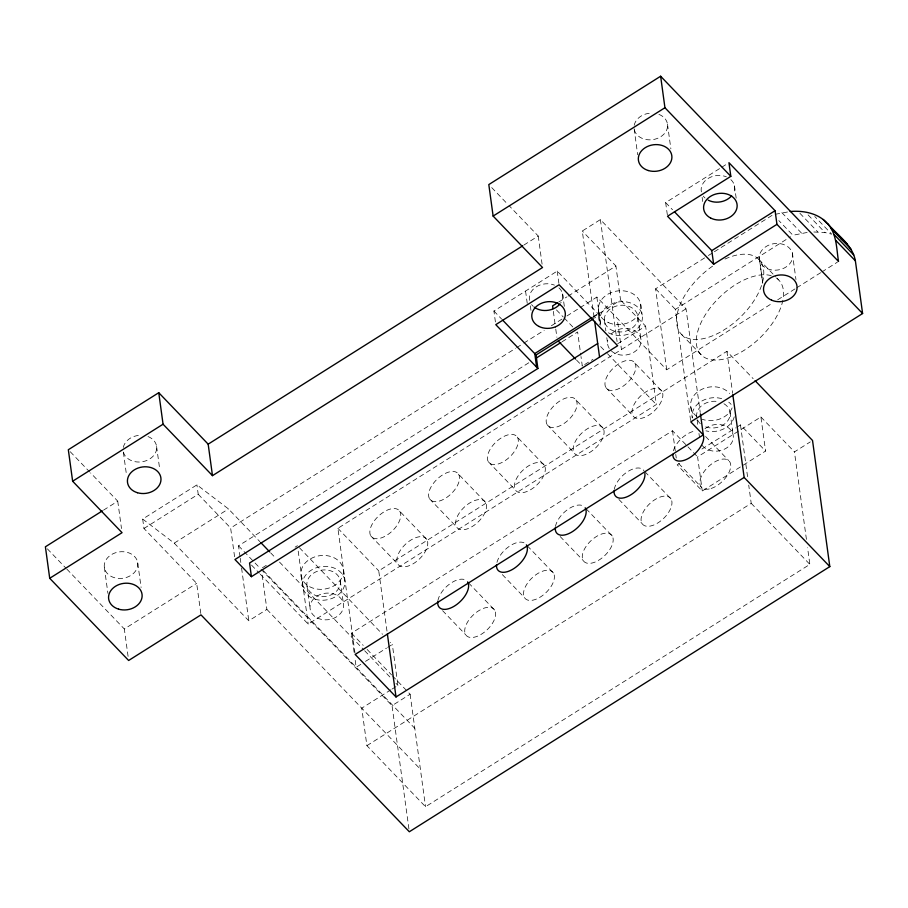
<?xml version="1.0" encoding="UTF-8"?>
<svg xmlns="http://www.w3.org/2000/svg" width="908" height="908" viewBox="0 0 908 908"><rect width="100%" height="100%" fill="white"/><g stroke="black" fill="none" stroke-linecap="round" stroke-linejoin="round"><path stroke-width="0.68" stroke-dasharray="4.54 3.41" d="M679.536 463.341L677.175 464.839L702.281 490.978L765.58 451.06L760.904 416.976L697.605 456.883L702.281 490.978M701.918 449.04L735.866 427.827M103.512 510.16L117.745 501.182L90.607 472.932M523.882 245.069L538.228 236.023L509.161 205.764M594.082 317.108L582.289 231.007L600.381 219.6L686.028 308.777L700.238 412.482M200.804 613.49L196.673 583.356L143.963 528.479L142.681 519.07L196.934 484.861L228.476 508.934L259.881 541.633M143.963 528.479L198.216 494.27L196.934 484.861M495.405 321.931L493.918 311.024L557.217 271.106L599.337 315.076L594.558 318.084M667.346 214.878L665.655 202.609L720.6 167.969M721.792 167.208L727.762 163.451M142.681 519.07L174.222 543.143L228.476 508.934M558.568 302.137L566.921 296.871M568.124 296.11L615.896 265.987L582.289 231.007M234.582 556.774L230.632 528.025L515.483 348.4M516.675 347.639L522.668 343.871M523.859 343.111L544.21 330.285M551.383 325.756L562.154 318.969M566.944 315.95L578.918 308.402M580.11 307.642L596.862 297.075L666.71 369.794L772.901 302.829M593.287 316.654L598.066 313.635L599.564 324.542M593.094 317.403L620.561 300.071L615.896 265.987M240.053 556.91L238.532 545.81L529.704 362.19M562.052 341.794L577.636 331.976L580.802 355.153M666.71 369.794L655.61 288.801L707.196 256.272M708.388 255.511L713.189 252.492M714.392 251.732L773.173 214.674L790.153 211.507M128.085 656.37L124.328 628.983L196.673 583.356M262.446 567.75L267.122 564.81M295.123 547.149L297.449 545.685M584.673 364.562L592.981 359.33M617.746 343.712L645.599 326.142L620.561 300.071M690.602 420.483L675.382 309.378L790.539 236.761M354.971 653.034L337.889 528.308L686.028 308.777M174.222 543.143L248.803 620.8L266.884 609.393L261.844 572.585M777.668 299.822L795.567 288.54M796.759 287.779L820.628 272.729M821.819 271.98L837.324 262.196M386.99 631.105L378.738 570.848L726.877 351.305L753.163 378.67M260.301 574.219L308.198 624.08L656.336 404.548L645.599 326.142M354.109 652.273L351.487 633.182L672.51 430.755L686.993 445.828M360.828 664.327L356.163 667.266L354.858 657.721M365.493 661.387L386.502 648.142M387.659 647.404L392.335 644.464L390.372 642.421M737.024 427.101L740.474 424.921L765.58 451.06M390.928 689.785L361.759 708.172L366.9 745.672L425.534 806.724L809.857 564.379L807.575 547.717M392.097 689.047L397.931 685.37L392.335 644.464M408.941 828.959L392.04 705.641L410.132 694.234L392.54 675.915M806.429 539.386L794.443 451.889L810.265 441.912M366.9 745.672L751.211 503.327L748.725 485.133M807.155 232.459L792.934 235.251L778.814 220.553M813.84 231.983L825.054 232.573L831.728 234.173L814.782 216.535M808.109 214.935L825.054 232.573M799.869 213.255L817.756 231.869M781.856 212.642L801.616 233.22M758.884 259.336L775.818 276.974M776.76 277.95L778.644 279.914M665.655 202.609L672.533 209.759M655.61 288.801L675.382 309.378M760.904 416.976L794.443 451.889M681.465 334.326L701.237 354.903M491.716 187.604L508.196 204.754M634.896 363.075A19.091 10.136 -43.8 0 1 617.826 389.112A19.091 10.136 -43.8 0 1 608.508 373.88A19.091 10.136 -43.8 0 1 634.896 363.075L661.909 391.2A19.091 10.136 -43.8 0 1 644.839 417.237A19.091 10.136 -43.8 0 1 635.521 402.006A19.091 10.136 -43.8 0 1 661.909 391.2M705.584 436.498L728.738 460.606M600.631 346.55L606.499 352.656M607.475 353.666L656.336 404.548M751.211 503.327L809.857 564.379M556.445 309.912L563.187 316.937M564.152 317.936L572.812 326.959M687.958 446.838L697.605 456.883M605.931 387.637L632.944 415.762M678.685 463.557L701.839 487.664M576.523 360.045L582.3 366.06L580.995 356.515M493.918 311.024L501.693 319.128M576.069 400.053A19.091 10.136 -43.8 0 1 559.192 426.124A19.091 10.136 -43.8 0 1 549.646 411.074A19.091 10.136 -43.8 0 1 576.069 400.053L603.082 428.179A19.091 10.136 -43.8 0 1 586.205 454.25A19.091 10.136 -43.8 0 1 576.659 439.2A19.091 10.136 -43.8 0 1 603.082 428.179M644.907 471.717L670.955 498.844A19.091 10.136 -43.8 0 1 654.066 524.903A19.091 10.136 -43.8 0 1 644.521 509.865A19.091 10.136 -43.8 0 1 670.955 498.844M547.195 424.785L574.208 452.91M618.915 499.457L642.07 523.564M517.299 437.123A19.091 10.136 -43.8 0 1 500.41 463.194A19.091 10.136 -43.8 0 1 490.865 448.143A19.091 10.136 -43.8 0 1 517.299 437.123L544.312 465.248A19.091 10.136 -43.8 0 1 527.423 491.319A19.091 10.136 -43.8 0 1 517.878 476.269A19.091 10.136 -43.8 0 1 544.312 465.248M586.125 508.786L612.174 535.902A19.091 10.136 -43.8 0 1 595.285 561.973A19.091 10.136 -43.8 0 1 585.739 546.922A19.091 10.136 -43.8 0 1 612.174 535.902M488.425 461.843L515.438 489.968M560.145 536.526L583.299 560.633M458.517 474.192A19.091 10.136 -43.8 0 1 441.64 500.251A19.091 10.136 -43.8 0 1 432.083 485.212A19.091 10.136 -43.8 0 1 458.517 474.192L485.53 502.317A19.091 10.136 -43.8 0 1 468.653 528.377A19.091 10.136 -43.8 0 1 459.096 513.338A19.091 10.136 -43.8 0 1 485.53 502.317M527.344 545.844L553.392 572.971A19.091 10.136 -43.8 0 1 536.514 599.03A19.091 10.136 -43.8 0 1 526.969 583.992A19.091 10.136 -43.8 0 1 553.392 572.971M429.643 498.912L456.656 527.037M502.328 574.594L524.518 597.691M399.736 511.249A19.091 10.136 -43.8 0 1 382.858 537.32A19.091 10.136 -43.8 0 1 373.313 522.27A19.091 10.136 -43.8 0 1 399.736 511.249L426.749 539.375A19.091 10.136 -43.8 0 1 409.871 565.446A19.091 10.136 -43.8 0 1 400.326 550.396A19.091 10.136 -43.8 0 1 426.749 539.375M468.573 582.913L494.622 610.028A19.091 10.136 -43.8 0 1 477.733 636.099A19.091 10.136 -43.8 0 1 468.188 621.049A19.091 10.136 -43.8 0 1 494.622 610.028M370.861 535.981L397.874 564.106M442.582 610.653L465.736 634.76M337.889 528.308L378.738 570.848M299.413 547.717L382.552 634.283M351.487 633.182L363.223 645.395M367.127 649.458L391.564 674.905M270.675 552.87L275.578 557.977M279.505 562.063L363.699 649.719M364.675 650.741L391.087 678.242M395.979 683.327L397.931 685.37M198.216 494.27L230.632 528.025M263.241 570.53L414.797 728.318M238.532 545.81L260.04 568.204M261.016 569.225L392.04 705.641M251.505 565.071L259.325 573.209M266.884 609.393L420.404 769.235M70.268 451.753L89.642 471.922M47.352 548.829L65.864 568.102M66.84 569.123L124.328 628.983M792.287 252.799L795.964 279.528M759.701 260.834L762.697 282.74M759.213 257.395L762.777 283.409M734.47 185.743L736.172 198.103M740.474 424.921L747.761 478.13M726.877 351.305L732.643 393.346M702.122 197.354L702.69 201.474M730.032 412.153L733.21 435.341M667.494 124.214L670.876 148.867M697.094 419.825L697.843 425.284M698.956 433.468L699.523 437.554M690.818 407.09L692.316 417.998A21.327 16.855 -7.8 0 1 700.862 401.597A21.327 16.855 -7.8 0 1 722.575 398.907M634.125 128.743L637.688 154.769M672.51 430.755L676.244 458.018M640.662 304.101L642.16 315.008M637.904 317.233A16.843 13.302 -7.8 0 1 613.297 330.796A16.843 13.302 -7.8 0 1 612.196 307.744A16.843 13.302 -7.8 0 1 637.904 317.233L641.082 340.409M617.735 322.431L621.481 349.705M600.381 219.6L617.088 341.612M604.365 319.945L605.863 330.853M606.794 337.674L607.543 343.133M596.862 297.075L600.994 327.221M598.417 309.764L599.916 320.672M562.631 293.931L564.322 306.291M557.217 271.106L558.897 283.375M553.347 311.353L555.582 327.72M555.764 329.082L556.888 337.265M538.228 236.023L542.167 264.784M530.351 305.848L531.101 311.353M525.562 291.071L527.242 303.34M410.132 694.234L425.534 806.724M343.372 570.53A21.327 16.855 -7.8 0 1 312.375 587.907A21.327 16.855 -7.8 0 1 310.672 558.726A21.327 16.855 -7.8 0 1 343.372 570.53L344.87 581.438A21.327 16.855 -7.8 0 1 313.862 598.815A21.327 16.855 -7.8 0 1 312.159 569.634A21.327 16.855 -7.8 0 1 344.87 581.438M340.273 580.711L343.451 603.888M306.995 585.876L310.173 609.064M298.199 551.133L308.198 624.08M301.081 575.751L302.568 586.659M240.245 558.307L240.813 562.472M241.573 568.022L248.803 620.8M156.585 446.396L159.774 469.674M123.397 452.286L126.587 475.576M137.721 562.812A16.843 13.302 -7.8 0 1 114.226 577.636A16.843 13.302 -7.8 0 1 111.151 554.788A16.843 13.302 -7.8 0 1 137.721 562.812L141.103 587.465M117.745 501.182L121.49 528.569M104.352 567.341L107.916 593.367M673.384 450.811A19.091 10.136 -43.8 0 1 696.118 430.925M614.239 489.435A19.091 10.136 -43.8 0 1 627.916 471.49A19.091 10.136 -43.8 0 1 643.942 470.719M555.458 526.504A19.091 10.136 -43.8 0 1 567.137 509.91A19.091 10.136 -43.8 0 1 583.242 505.949M496.948 562.358A19.091 10.136 -43.8 0 1 509.025 546.503A19.091 10.136 -43.8 0 1 524.461 543.018M437.906 600.631A19.091 10.136 -43.8 0 1 449.585 584.048A19.091 10.136 -43.8 0 1 465.679 580.076M658.924 114.385A16.843 13.302 -7.8 0 1 660.695 136.768A16.843 13.302 -7.8 0 1 634.34 129.878M634.227 125.259A16.843 13.302 -7.8 0 1 652.33 113.103M148.004 436.555A16.843 13.302 -7.8 0 1 149.775 458.949A16.843 13.302 -7.8 0 1 123.42 452.059M123.318 447.428A16.843 13.302 -7.8 0 1 141.41 435.284M724.993 259.052A53.89 28.636 -43.8 0 1 763.787 272.003A53.89 28.636 -43.8 0 1 727.376 327.777L721.917 331.216A53.89 28.636 -43.8 0 1 676.766 324.201A53.89 28.636 -43.8 0 1 712.973 265.885M776.828 278.347A53.89 28.636 -43.8 0 1 783.093 299.038M782.866 300.253A53.89 28.636 -43.8 0 1 723.517 359.159A53.89 28.636 -43.8 0 1 703.723 317.494A53.89 28.636 -43.8 0 1 771.176 275.635M702.168 445.419A16.843 13.302 -7.8 0 0 723.642 449.551A16.843 13.302 -7.8 0 0 732.415 432.651L730.94 430.199A16.843 13.302 -7.8 0 0 704.687 428.973M723.937 403.719A16.843 13.302 -7.8 0 1 726.775 421.982A16.843 13.302 -7.8 0 1 703.745 426.056M700.329 423.696A16.843 13.302 -7.8 0 1 697.503 419.78M696.72 417.101A16.843 13.302 -7.8 0 1 718.841 401.722M732.109 407.896A21.327 16.855 -7.8 0 1 702.111 419.235M696.981 416.545A21.327 16.855 -7.8 0 1 698.354 391.359A21.327 16.855 -7.8 0 1 729.612 393.482M611.118 350.692A16.843 13.302 -7.8 0 0 634.681 351.748A16.843 13.302 -7.8 0 0 637.507 332.85L635.067 330.966A16.843 13.302 -7.8 0 0 610.369 335.041M609.245 348.422A16.843 13.302 -7.8 0 1 607.77 340.33M734.243 416.817A21.327 16.855 -7.8 0 1 705.936 430.846M728.727 402.142A21.327 16.855 -7.8 0 1 731.099 404.389M600.483 323.645A21.327 16.855 -7.8 0 1 622.945 301.649A21.327 16.855 -7.8 0 1 640.639 324.338A21.327 16.855 -7.8 0 1 606.907 331.874M558.919 287.859A16.843 13.302 -7.8 0 1 560.679 303.034M533.302 306.416A16.843 13.302 -7.8 0 1 531.611 304.6M529.591 300.355A16.843 13.302 -7.8 0 1 536.424 286.724A16.843 13.302 -7.8 0 1 554.447 285.123M730.861 179.636A16.843 13.302 -7.8 0 1 733.653 192.666M704.983 197.967A16.843 13.302 -7.8 0 1 703.325 196.128M701.373 191.86A16.843 13.302 -7.8 0 1 708.41 178.286A16.843 13.302 -7.8 0 1 726.434 176.856M711.168 488.459A19.091 10.136 -43.8 0 0 730.248 462.819A19.091 10.136 -43.8 0 0 704.449 471.127A19.091 10.136 -43.8 0 0 711.168 488.459M767.305 268.689A16.843 13.302 -7.8 0 0 792.775 256.249A16.843 13.302 -7.8 0 0 767.907 245.523A16.843 13.302 -7.8 0 0 767.305 268.689M608.462 322.635A21.327 16.855 -7.8 0 0 640.889 307.12A21.327 16.855 -7.8 0 0 609.574 293.295A21.327 16.855 -7.8 0 0 608.462 322.635M314.123 594.785A16.843 13.302 -7.8 0 0 340.364 583.492A16.843 13.302 -7.8 0 0 316.415 571.609A16.843 13.302 -7.8 0 0 314.123 594.785M317.301 617.962A16.843 13.302 -7.8 0 0 343.542 606.68A16.843 13.302 -7.8 0 0 319.582 594.785A16.843 13.302 -7.8 0 0 317.301 617.962"/><path stroke-width="1.36" d="M790.153 211.507C803.535 210.361 818.358 213.21 827.642 223.663C836.926 234.003 836.404 248.588 838.515 261.447L660.627 76.238L488.81 184.574L493.123 216.07L542.541 267.519L212.483 475.656L208.17 444.16L158.752 392.71L68.327 449.732L72.64 481.229L122.058 532.678L49.713 578.294L128.641 660.479L200.986 614.864L409.326 831.762L829.81 566.615L812.535 440.482L755.104 380.69M72.64 481.229L163.065 424.206L158.752 392.71M493.123 216.07L664.94 107.734L660.627 76.238M102.32 510.898L45.4 546.798L49.713 578.294M208.17 444.16L522.679 245.83M730.827 176.334L667.528 216.24L713.654 264.262L776.953 224.344L775.08 210.713L728.954 162.691L730.827 176.334L664.94 107.734M557.376 302.886L552.597 305.905L552.972 308.629M592.095 317.403L534.767 353.553L536.628 367.195M537.888 368.489L495.779 324.655L559.078 284.749L617.656 345.721L251.425 576.671L234.956 559.521L537.888 368.489L536.038 354.994L593.367 318.844M535.697 358.422L560.86 342.554M713.654 264.262L711.781 250.631L775.08 210.713M597.702 343.496L249.552 563.028L251.425 576.671M827.642 223.663C837.516 235.331 852.533 244.683 855.381 260.834L862.6 313.521L690.784 421.868L703.303 434.898L355.164 654.441L396.013 696.969L744.151 477.438L732.835 394.753M840.865 238.702L847.402 244.241M823.193 219.464L826.961 223.379M831.66 228.283L842.965 240.041M831.24 228.646L851 249.235M833.953 234.377L853.724 254.955M835.621 240.257L855.381 260.834M776.953 224.344L862.6 313.521M674.496 211.802L711.781 250.631M744.151 477.438L829.81 566.615M558.227 340.999L575.558 359.046M502.669 320.138L536.038 354.994M163.065 424.206L212.483 475.656M260.857 542.655L269.687 551.848M700.431 413.878L703.303 434.898M594.661 321.273L599.564 357.128M387.375 633.909L396.013 696.969M703.235 434.694A19.091 10.136 -43.8 0 1 690.159 457.405A19.091 10.136 -43.8 0 1 672.828 454.363M644.873 473.386A19.091 10.136 -43.8 0 1 629.743 495.473A19.091 10.136 -43.8 0 1 614.08 490.604M585.161 507.776A19.091 10.136 -43.8 0 1 572.971 531.293A19.091 10.136 -43.8 0 1 555.31 527.673M526.379 544.845A19.091 10.136 -43.8 0 1 514.2 568.363A19.091 10.136 -43.8 0 1 496.528 564.742M467.609 581.903A19.091 10.136 -43.8 0 1 455.419 605.432A19.091 10.136 -43.8 0 1 437.747 601.8M559.895 304.055A16.843 13.302 -7.8 0 1 534.29 307.222M731.598 195.844A16.843 13.302 -7.8 0 1 708.195 200.169M118.551 609.132A16.843 13.302 -7.8 0 0 142.045 594.32A16.843 13.302 -7.8 0 0 115.464 586.284A16.843 13.302 -7.8 0 0 118.551 609.132M137.403 492.715A16.843 13.302 -7.8 0 0 160.898 477.892A16.843 13.302 -7.8 0 0 134.327 469.867A16.843 13.302 -7.8 0 0 137.403 492.715M648.323 170.534A16.843 13.302 -7.8 0 0 671.818 155.722A16.843 13.302 -7.8 0 0 645.236 147.686A16.843 13.302 -7.8 0 0 648.323 170.534M771.618 300.185A16.843 13.302 -7.8 0 0 797.088 287.745A16.843 13.302 -7.8 0 0 772.22 277.031A16.843 13.302 -7.8 0 0 771.618 300.185M538.989 326.46A16.843 13.302 -7.8 0 0 565.287 315.258A16.843 13.302 -7.8 0 0 541.406 303.295A16.843 13.302 -7.8 0 0 538.989 326.46M710.635 218.034A16.843 13.302 -7.8 0 0 737.08 207.081A16.843 13.302 -7.8 0 0 713.393 194.868A16.843 13.302 -7.8 0 0 710.635 218.034"/></g></svg>
